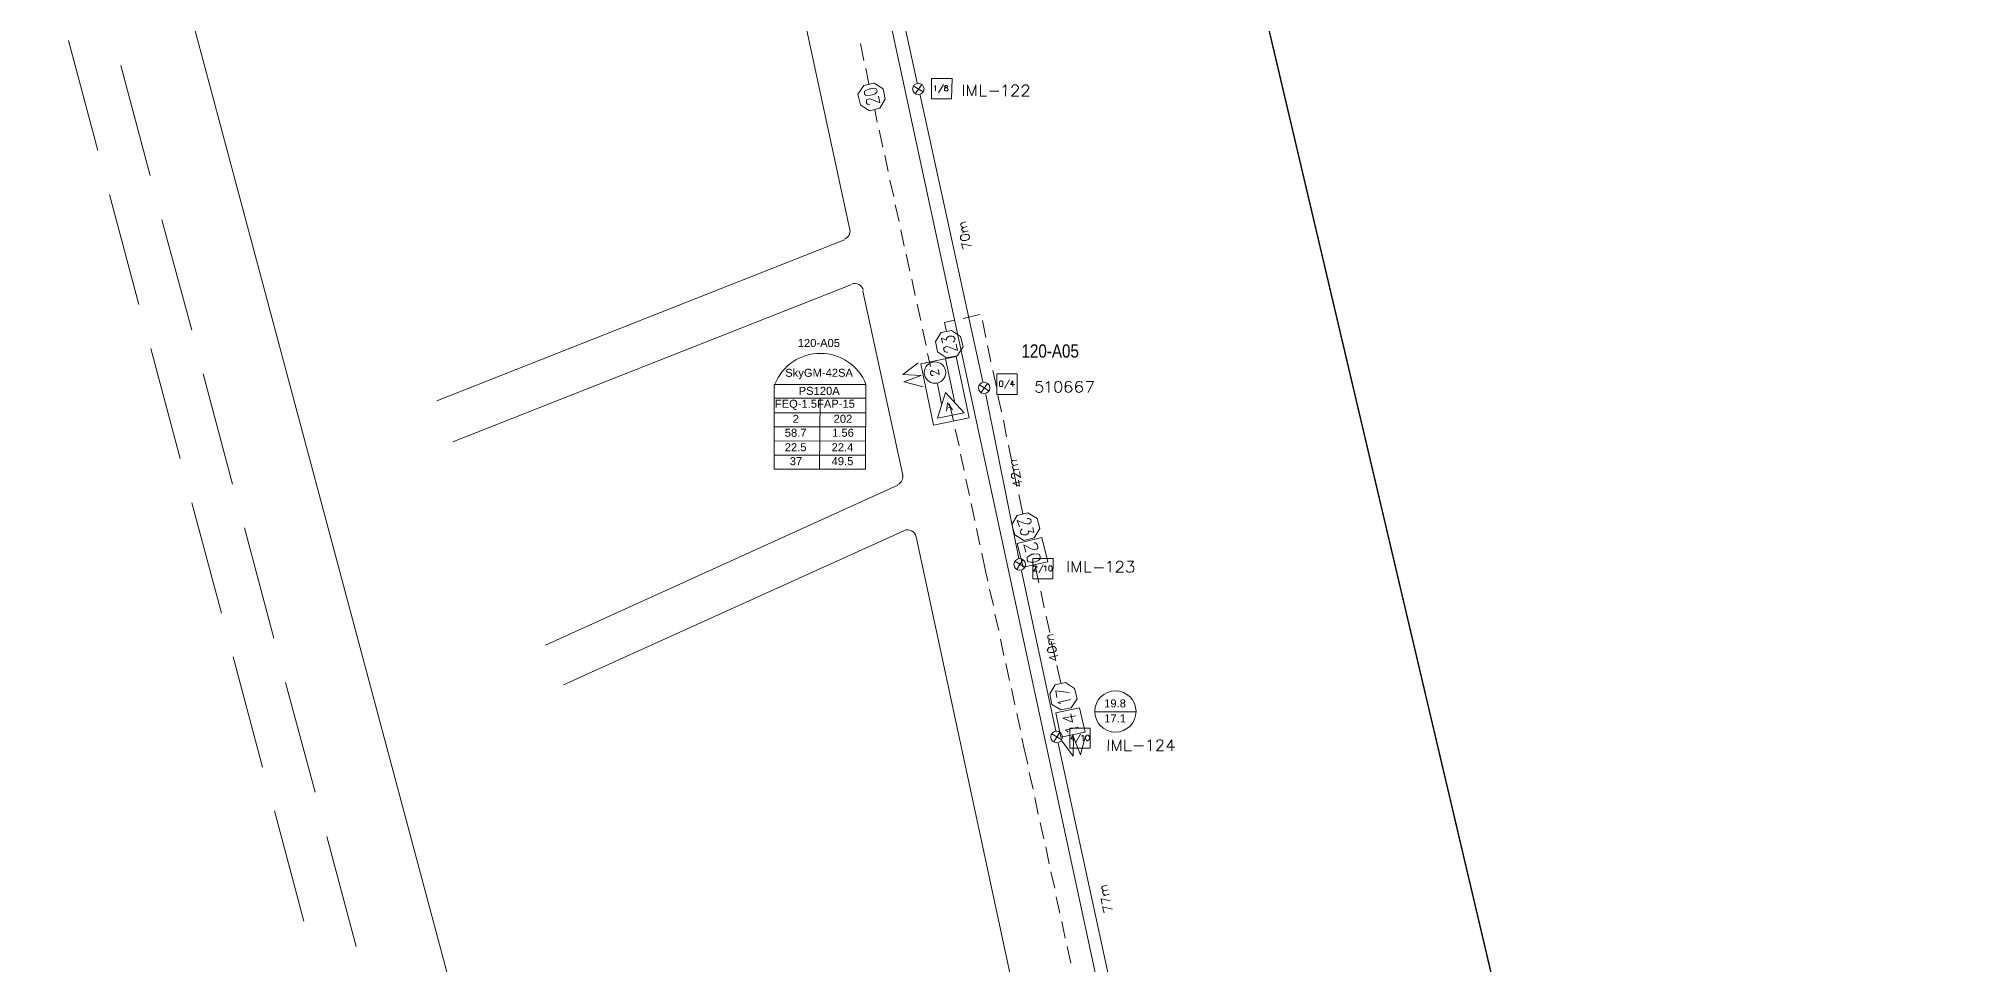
# Model space of a CAD drawing. Header units: millimetres. Extents: x 557 to 992, y 46 to 1048.
# Drawn here: x 556.6 to 985.4, y 610.3 to 815.3 of the extents above; entities that cross this region are included whole.
import ezdxf

# ---------------------------------------------------------------- set-up
doc = ezdxf.new("R2010")
doc.units = ezdxf.units.MM
for name, color, linetype in [('PDF_Level 21', 1, 'Continuous'), ('PDF_Level 22', 1, 'Continuous'), ('PDF_RICKLEE_AMPBLOCK', 7, 'Continuous'), ('PDF_SKY-Lipa$0$POLE NUMBER', 5, 'Continuous'), ('PDF_SKY-Lipa$0$RICKLEE_HOUSECOUNT', 3, 'Continuous'), ('PDF_Text', 7, 'Continuous')]:
    doc.layers.add(name, color=color, linetype=linetype)
for name, color, linetype, true_color in [('PDF_RICKLEE_COAXCABLE', 32, 'Continuous', 0xdd6e00), ('PDF_RICKLEE_ENDOFTAPOFFBLOCK', 132, 'Continuous', 0x00dddd), ('PDF_RICKLEE_NODEBOUNDARY', 92, 'Continuous', 0x00b800), ('PDF_SKY-Lipa$0$RICKLEE_POLEPED', 8, 'Continuous', 0x767676), ('PDF_SKY-Lipa$0$RICKLEE_ROAD', 251, 'Continuous', 0x636466), ('PDF_SKY-Lipa$0$RICKLEE_STRAND', 8, 'Continuous', 0x767676), ('PDF_SKY-Lipa$0$RICKLEE_STRANDDISTANCE', 8, 'Continuous', 0x767676)]:
    doc.layers.add(name, color=color, linetype=linetype, true_color=true_color)
doc.styles.add('PDF Arial Narrow', font='ARIALN.TTF')
doc.styles.add('PDF ArialMT', font='arial.ttf')

msp = doc.modelspace()

# ---------------------------------------------------------------- linework, layer by layer
at = {"layer": 'PDF_Level 21', "lineweight": 9}
for points in [[(752.57, 738.15), (748.27, 739.25), (752.13, 740.69), (748.04, 740.91), (751.47, 743.45)], [(788.56, 660.87), (787.45, 656.68), (785.91, 660.54), (785.8, 656.35), (783.26, 659.77)]]:
    msp.add_lwpolyline(points, dxfattribs=at)
msp.add_lwpolyline([(755.77, 731.19), (757.54, 736.93), (761.62, 732.41)], close=True, dxfattribs=at)
at = {"layer": 'PDF_Level 22', "lineweight": 9}
for points in [[(741.75, 805.38), (739.43, 804.93), (738.11, 802.95), (738.66, 800.63), (740.65, 799.3), (742.97, 799.86), (744.18, 801.84), (743.74, 804.16)], [(739.54, 803.06), (739.77, 802.73), (740.21, 802.62), (740.87, 802.73), (741.31, 802.84), (741.97, 803.06), (742.3, 803.39), (742.41, 803.72), (742.3, 803.83), (742.19, 804.16), (741.75, 804.27), (740.98, 804.16), (740.65, 804.16), (739.99, 803.83), (739.54, 803.61), (739.54, 803.28)], [(758.86, 750.62), (756.54, 750.18), (755.33, 748.19), (755.77, 745.88), (757.76, 744.55), (760.08, 744.99), (761.4, 746.98), (760.85, 749.3)], [(774.87, 704.15), (777.19, 704.7), (778.4, 706.8), (777.85, 709), (775.75, 710.22), (773.43, 709.67), (772.22, 707.68), (772.88, 705.36)], [(778.84, 704.81), (780.17, 699.4), (774.76, 698.19), (773.43, 703.49)], [(778.51, 700.61), (778.29, 701.06), (777.85, 701.17), (777.08, 701.06), (776.64, 701.06), (776.08, 700.73), (775.64, 700.39), (775.64, 699.95), (775.64, 699.73), (775.86, 699.4), (776.42, 699.29), (777.08, 699.29), (777.52, 699.4), (778.18, 699.73), (778.51, 700.06), (778.51, 700.39)], [(784.14, 672.69), (781.82, 672.13), (780.61, 670.15), (781.05, 667.83), (783.04, 666.61), (785.36, 667.06), (786.68, 669.04), (786.13, 671.36)], [(783.04, 660.54), (781.93, 665.95), (787.23, 667.06), (788.45, 661.65)]]:
    msp.add_lwpolyline(points, close=True, dxfattribs=at)
for points in [[(740.76, 800.63), (740.65, 800.63), (740.32, 800.74), (740.21, 800.74), (739.99, 800.96), (739.99, 801.29), (739.99, 801.62), (740.1, 801.73), (740.43, 801.84), (740.65, 801.95), (740.98, 801.84), (741.42, 801.73), (742.97, 801.07), (742.64, 802.51)], [(756.88, 747.86), (756.66, 748.97), (757.76, 748.52), (757.76, 748.86), (757.87, 749.08), (757.98, 749.19), (758.31, 749.41), (758.64, 749.41), (758.97, 749.41), (759.3, 749.3), (759.53, 748.97), (759.64, 748.75), (759.53, 748.41), (759.42, 748.3), (759.19, 748.08)], [(757.98, 745.88), (757.87, 745.76), (757.54, 745.88), (757.43, 745.88), (757.21, 746.1), (757.1, 746.54), (757.21, 746.76), (757.32, 746.87), (757.54, 746.98), (757.87, 747.09), (758.09, 746.98), (758.53, 746.87), (760.19, 746.21), (759.86, 747.64)], [(754.78, 740.69), (754.67, 740.69), (754.45, 740.69), (754.45, 740.8), (754.23, 740.91), (754.23, 741.24), (754.23, 741.46), (754.34, 741.46), (754.45, 741.68), (754.67, 741.68), (754.78, 741.57), (755.11, 741.46), (756.1, 740.91), (755.88, 742.01)], [(775.64, 709), (775.75, 709), (776.08, 709), (776.19, 708.89), (776.42, 708.78), (776.53, 708.34), (776.42, 708.12), (776.3, 708.01), (776.08, 707.79), (775.86, 707.79), (775.53, 707.79), (775.09, 707.9), (773.43, 708.56), (773.88, 707.13)], [(776.86, 707.02), (777.08, 705.91), (775.86, 706.24), (775.97, 706.02), (775.86, 705.69), (775.75, 705.58), (775.42, 705.36), (775.09, 705.36), (774.76, 705.36), (774.43, 705.47), (774.21, 705.69), (774.1, 706.02), (774.21, 706.36), (774.32, 706.47), (774.54, 706.69)], [(777.08, 703.6), (777.19, 703.6), (777.52, 703.6), (777.63, 703.49), (777.85, 703.26), (777.96, 702.71), (777.96, 702.49), (777.85, 702.27), (777.52, 702.16), (777.3, 702.05), (776.97, 702.16), (776.53, 702.27), (774.87, 703.15), (775.31, 701.5)], [(782.16, 669.37), (781.93, 670.81), (784.92, 670.48)], [(783.04, 667.94), (782.93, 668.05), (782.38, 668.27), (785.25, 668.93)], [(786.35, 665.29), (783.48, 664.74), (785.69, 663.85), (785.25, 665.73)], [(784.69, 661.65), (784.47, 661.87), (784.03, 662.09), (786.9, 662.75)]]:
    msp.add_lwpolyline(points, dxfattribs=at)
at = {"layer": 'PDF_Level 22', "color": 7, "lineweight": 9}
msp.add_lwpolyline([(754.89, 729.65), (752.02, 743.23), (759.86, 744.88), (762.73, 731.3)], close=True, dxfattribs=at)
for points in [[(759.53, 734.95), (757.54, 744.33)], [(756.66, 734.39), (755.77, 738.81)], [(757.76, 732.74), (757.98, 734.62), (759.08, 733.07)], [(757.87, 733.4), (758.64, 733.62)]]:
    msp.add_lwpolyline(points, dxfattribs=at)
msp.add_circle((755.2, 741.32), 2.37, dxfattribs=at)
at = {"layer": 'PDF_RICKLEE_AMPBLOCK', "lineweight": 9}
msp.add_lwpolyline([(739.77, 719.93), (739.88, 738.7), (719.56, 738.7), (719.56, 719.93)], close=True, dxfattribs=at)
for points in [[(719.56, 735.61), (739.88, 735.61)], [(729.72, 735.61), (729.61, 719.93)], [(719.56, 732.41), (739.77, 732.41)], [(719.56, 729.32), (739.77, 729.32)], [(719.56, 726.23), (739.77, 726.12)], [(719.56, 723.02), (739.77, 723.02)]]:
    msp.add_lwpolyline(points, dxfattribs=at)
msp.add_arc((729.8, 734.7), 10.87, 21.6691, 158.1742, dxfattribs=at)
at = {"layer": 'PDF_RICKLEE_COAXCABLE', "lineweight": 0}
for points in [[(739.43, 810.45), (738.66, 814.21)], [(740.54, 805.27), (739.88, 808.69)], [(742.41, 796.77), (741.86, 799.52)], [(743.63, 791.25), (742.86, 795)], [(744.84, 785.84), (744.07, 789.48)], [(746.06, 780.32), (745.17, 783.96)], [(747.27, 774.8), (746.39, 778.44)], [(748.38, 769.28), (747.6, 772.92)], [(749.59, 763.76), (748.82, 767.51)], [(750.8, 758.35), (750.03, 761.99)], [(752.02, 752.83), (751.25, 756.47)], [(753.23, 747.31), (752.46, 750.95)], [(757.76, 750.4), (757.32, 752.39), (759.53, 752.94)], [(761.4, 753.27), (765.05, 754.15)], [(765.71, 752.83), (766.48, 749.08)], [(766.81, 747.31), (767.58, 743.67)], [(754.23, 742.67), (753.56, 745.54)], [(768.03, 741.79), (768.8, 738.15)], [(759.3, 730.64), (758.42, 734.39)], [(769.13, 736.27), (769.9, 732.63)], [(770.34, 730.75), (771.01, 727.11)], [(760.52, 725.12), (759.64, 728.76)], [(771.45, 725.23), (772.22, 721.59)], [(761.62, 719.6), (760.85, 723.24)], [(762.84, 714.08), (762.06, 717.73)], [(772.55, 719.71), (773.32, 716.07)], [(764.05, 708.56), (763.17, 712.32)], [(773.77, 714.3), (774.65, 710)], [(765.16, 703.15), (764.38, 706.8)], [(766.92, 695.1), (766.37, 697.41), (765.6, 701.28)], [(777.41, 698.52), (778.18, 694.76)], [(768.14, 689.69), (767.25, 693.33)], [(778.62, 692.89), (779.4, 689.24)], [(769.35, 684.17), (768.47, 687.81)], [(779.84, 687.37), (780.61, 683.73)], [(770.45, 678.65), (769.68, 682.29)], [(780.94, 681.85), (781.82, 678.21)], [(771.67, 673.13), (770.9, 676.88)], [(782.16, 676.44), (783.04, 672.58)], [(772.88, 667.72), (772.11, 671.36)], [(774.1, 662.2), (773.32, 665.84)], [(775.75, 654.58), (774.98, 658), (774.43, 660.32)], [(776.97, 649.06), (776.08, 652.71)], [(778.07, 643.54), (777.3, 647.19)], [(779.29, 638.02), (778.51, 641.67)], [(780.5, 632.5), (779.73, 636.26)], [(781.71, 627.09), (780.83, 630.74)], [(782.82, 621.58), (782.05, 625.22)], [(784.03, 616.06), (783.26, 619.7)], [(785.25, 610.54), (784.47, 614.18)]]:
    msp.add_lwpolyline(points, dxfattribs=at)
at = {"layer": 'PDF_RICKLEE_ENDOFTAPOFFBLOCK', "lineweight": 0}
msp.add_lwpolyline([(790.55, 666.17), (799.71, 666.17)], dxfattribs=at)
msp.add_circle((795.16, 666.25), 4.58, dxfattribs=at)
at = {"layer": 'PDF_RICKLEE_NODEBOUNDARY', "lineweight": 0}
msp.add_lwpolyline([(985.27, 154.62, 0.316, 0.316, 0), (777.08, 1038.41, 0.332, 0.332, 0), (556.79, 946.01, 0.213, 0.213, 0), (670.99, 519.02, 0.329, 0.329, 0), (694.67, 322.2, 0.325, 0.325, 0), (641.46, 51.74, 0, 0, 0)], format="xyseb", dxfattribs=at)
at = {"layer": 'PDF_SKY-Lipa$0$POLE NUMBER', "lineweight": 13}
for points in [[(761.51, 802.62), (761.51, 805.04)], [(762.4, 802.62), (762.4, 805.04), (763.39, 802.62), (764.27, 805.04), (764.27, 802.62)], [(765.27, 805.04), (765.27, 802.51), (766.59, 802.51)], [(767.25, 803.61), (769.35, 803.61)], [(770.23, 804.49), (770.45, 804.6), (770.9, 805.04), (770.79, 802.51)], [(772.22, 804.38), (772.22, 804.49), (772.33, 804.71), (772.44, 804.93), (772.66, 805.04), (773.21, 805.04), (773.43, 804.93), (773.55, 804.71), (773.66, 804.49), (773.66, 804.27), (773.55, 804.05), (773.32, 803.72), (772.11, 802.51), (773.77, 802.51)], [(774.54, 804.38), (774.54, 804.49), (774.65, 804.71), (774.76, 804.82), (775.09, 805.04), (775.53, 805.04), (775.75, 804.82), (775.86, 804.71), (775.97, 804.49), (775.97, 804.27), (775.86, 804.05), (775.64, 803.72), (774.43, 802.51), (776.08, 802.51)], [(778.84, 739.36), (777.74, 739.36), (777.63, 738.37), (777.74, 738.48), (778.07, 738.59), (778.4, 738.59), (778.73, 738.48), (778.95, 738.26), (779.06, 737.82), (779.06, 737.6), (778.95, 737.26), (778.73, 737.04), (778.4, 736.93), (778.07, 736.93), (777.74, 737.04), (777.63, 737.15), (777.52, 737.38)], [(779.84, 738.92), (780.06, 739.03), (780.39, 739.36), (780.39, 736.93)], [(785.36, 739.03), (785.25, 739.25), (784.92, 739.36), (784.69, 739.36), (784.36, 739.25), (784.14, 738.92), (784.03, 738.37), (784.03, 737.71), (784.14, 737.26), (784.36, 737.04), (784.69, 736.93), (784.8, 736.93), (785.14, 737.04), (785.36, 737.26), (785.58, 737.6), (785.58, 737.71), (785.36, 738.04), (785.14, 738.37), (784.8, 738.48), (784.69, 738.48), (784.36, 738.37), (784.14, 738.04), (784.03, 737.71)], [(787.79, 739.03), (787.68, 739.25), (787.23, 739.36), (787.01, 739.36), (786.68, 739.25), (786.46, 738.92), (786.35, 738.37), (786.35, 737.71), (786.46, 737.26), (786.68, 737.04), (787.01, 736.93), (787.12, 736.93), (787.45, 737.04), (787.79, 737.26), (787.9, 737.6), (787.9, 737.71), (787.79, 738.04), (787.45, 738.37), (787.12, 738.48), (787.01, 738.48), (786.68, 738.37), (786.46, 738.04), (786.35, 737.71)], [(788.67, 739.36), (790.32, 739.36), (789.11, 736.93)], [(784.69, 697.08), (784.69, 699.51)], [(785.58, 697.08), (785.58, 699.51), (786.57, 697.08), (787.45, 699.51), (787.45, 697.08)], [(788.45, 699.51), (788.45, 697.08), (789.77, 697.08)], [(793.42, 699.07), (793.64, 699.18), (793.97, 699.51), (793.97, 697.08)], [(795.4, 698.96), (795.4, 699.07), (795.51, 699.29), (795.62, 699.4), (795.84, 699.51), (796.4, 699.51), (796.62, 699.4), (796.73, 699.29), (796.84, 699.07), (796.84, 698.85), (796.73, 698.52), (796.51, 698.19), (795.29, 697.08), (796.95, 697.08)], [(797.83, 699.51), (799.16, 699.51), (798.49, 698.52), (798.82, 698.52), (799.05, 698.41), (799.16, 698.3), (799.27, 697.97), (799.27, 697.74), (799.16, 697.41), (798.93, 697.19), (798.6, 697.08), (798.16, 697.08), (797.83, 697.19), (797.72, 697.3), (797.61, 697.52)], [(790.43, 698.08), (792.53, 698.08)], [(793.53, 657.56), (793.64, 659.99)], [(794.52, 657.56), (794.52, 659.99), (795.4, 657.56), (796.4, 659.99), (796.4, 657.56)], [(797.28, 659.99), (797.28, 657.56), (798.71, 657.56)], [(799.27, 658.67), (801.36, 658.67)], [(802.36, 659.55), (802.58, 659.66), (802.91, 659.99), (802.91, 657.56)], [(804.34, 659.44), (804.34, 659.55), (804.45, 659.77), (804.56, 659.88), (804.79, 659.99), (805.23, 659.99), (805.45, 659.88), (805.56, 659.77), (805.67, 659.55), (805.67, 659.33), (805.56, 659.11), (805.34, 658.78), (804.23, 657.56), (805.78, 657.56)], [(807.66, 657.56), (807.66, 659.99), (806.55, 658.34), (808.32, 658.34)]]:
    msp.add_lwpolyline(points, dxfattribs=at)
msp.add_lwpolyline([(782.38, 739.36), (782.05, 739.25), (781.82, 738.92), (781.71, 738.37), (781.71, 737.93), (781.82, 737.38), (782.05, 737.04), (782.38, 736.93), (782.6, 736.93), (782.93, 737.04), (783.15, 737.38), (783.26, 737.93), (783.26, 738.37), (783.15, 738.92), (782.93, 739.25), (782.6, 739.36)], close=True, dxfattribs=at)
at = {"layer": 'PDF_SKY-Lipa$0$RICKLEE_HOUSECOUNT', "lineweight": 0}
for points in [[(758.97, 806.48), (758.86, 801.95), (754.45, 801.95), (754.45, 806.48)], [(757.54, 804.93), (757.43, 804.82), (757.32, 804.71), (757.32, 804.6), (757.43, 804.49), (757.54, 804.49), (757.76, 804.38), (757.87, 804.27), (757.98, 804.16), (758.09, 804.05), (758.09, 803.94), (757.98, 803.83), (757.98, 803.72), (757.76, 803.72), (757.54, 803.72), (757.43, 803.72), (757.32, 803.83), (757.32, 803.94), (757.32, 804.05), (757.32, 804.16), (757.43, 804.38), (757.65, 804.38), (757.87, 804.49), (757.98, 804.49), (757.98, 804.6), (757.98, 804.71), (757.98, 804.82), (757.76, 804.93)], [(773.43, 741.02), (773.43, 736.49), (768.91, 736.49), (768.91, 741.02)], [(769.79, 739.47), (769.57, 739.36), (769.46, 739.25), (769.46, 738.92), (769.46, 738.81), (769.46, 738.48), (769.57, 738.26), (769.79, 738.26), (769.9, 738.26), (770.12, 738.26), (770.23, 738.48), (770.23, 738.81), (770.23, 738.92), (770.23, 739.25), (770.12, 739.36), (769.9, 739.47)], [(781.38, 700.17), (781.27, 695.65), (776.86, 695.65), (776.86, 700.17)], [(780.72, 698.52), (780.5, 698.52), (780.39, 698.3), (780.39, 698.08), (780.39, 697.86), (780.39, 697.52), (780.5, 697.41), (780.72, 697.3), (780.83, 697.3), (780.94, 697.41), (781.05, 697.52), (781.16, 697.86), (781.16, 698.08), (781.05, 698.3), (780.94, 698.52), (780.83, 698.52)], [(789.55, 662.53), (789.55, 658.11), (785.03, 658.11), (785.03, 662.53)], [(788.89, 660.98), (788.78, 660.98), (788.67, 660.76), (788.56, 660.43), (788.56, 660.32), (788.67, 659.99), (788.78, 659.88), (788.89, 659.77), (789, 659.77), (789.22, 659.88), (789.33, 659.99), (789.44, 660.32), (789.44, 660.43), (789.33, 660.76), (789.22, 660.98), (789.11, 660.98)]]:
    msp.add_lwpolyline(points, close=True, dxfattribs=at)
for points in [[(755.11, 804.71), (755.22, 804.71), (755.33, 804.93), (755.33, 803.72)], [(757.1, 805.15), (755.99, 803.28)], [(771.67, 739.69), (770.56, 737.82)], [(772.44, 738.26), (772.44, 739.47), (771.89, 738.7), (772.77, 738.7)], [(777.08, 698.3), (777.08, 698.41), (777.19, 698.52), (777.3, 698.52), (777.52, 698.52), (777.63, 698.52), (777.74, 698.41), (777.74, 698.3), (777.74, 698.19), (777.74, 698.08), (777.52, 697.97), (776.97, 697.3), (777.85, 697.3)], [(779.18, 698.74), (778.18, 696.97)], [(779.4, 698.3), (779.51, 698.41), (779.73, 698.52), (779.73, 697.3)], [(785.8, 659.77), (785.8, 660.98), (785.25, 660.21), (786.13, 660.21)], [(787.45, 661.21), (786.35, 659.33)], [(787.68, 660.76), (787.79, 660.87), (788.01, 660.98), (788.01, 659.77)]]:
    msp.add_lwpolyline(points, dxfattribs=at)
at = {"layer": 'PDF_SKY-Lipa$0$RICKLEE_POLEPED', "lineweight": 0}
for points in [[(752.57, 803.5), (750.36, 804.82)], [(752.24, 805.15), (750.8, 803.06)], [(767.14, 737.26), (765.05, 738.59)], [(766.81, 738.92), (765.38, 736.82)], [(775.09, 698.19), (772.88, 699.51)], [(774.65, 699.84), (773.32, 697.74)], [(783.26, 659.99), (781.05, 661.32)], [(782.82, 661.65), (781.49, 659.55)]]:
    msp.add_lwpolyline(points, dxfattribs=at)
for centre, radius in [((751.5, 804.14), 1.26), ((766.07, 737.91), 1.26), ((773.97, 698.81), 1.29), ((782.14, 660.61), 1.29)]:
    msp.add_circle(centre, radius, dxfattribs=at)
at = {"layer": 'PDF_SKY-Lipa$0$RICKLEE_ROAD', "lineweight": 0}
for points in [[(678.17, 1042.38), (676.95, 1048.24), (736.34, 772.92)], [(894.64, 62.78), (802.8, 552.25), (738.88, 848.65), (735.9, 862.23), (733.25, 874.59)], [(569.76, 790.47), (563.25, 814.87)], [(581.35, 784.95), (574.84, 809.35)], [(578.82, 756.36), (572.3, 780.76)], [(590.52, 750.73), (583.89, 775.13)], [(644.83, 735.06), (735.13, 770.71)], [(648.36, 726), (736.56, 760.78)], [(748.04, 718.61), (739.21, 759.34)], [(587.98, 722.25), (581.47, 746.65)], [(599.57, 716.62), (593.06, 741.02)], [(668.89, 680.97), (746.94, 716.4)], [(597.14, 688.03), (590.52, 712.43)], [(608.73, 682.51), (602.22, 706.91)], [(672.87, 672.13), (748.27, 706.24)], [(848.5, 207.83), (783.81, 552.36), (751.03, 704.92)], [(606.19, 653.92), (599.68, 678.32)], [(617.89, 648.4), (611.27, 672.69)], [(615.36, 619.81), (608.84, 644.21)], [(626.95, 614.18), (620.43, 638.58)]]:
    msp.add_lwpolyline(points, dxfattribs=at)
for centre, start, end in [((734.44, 772.67), 291.5222, 12.1674), ((737.42, 759.1), 12.1673, 111.5222), ((746.14, 718.25), 294.3897, 12.1674), ((749.12, 704.56), 12.1674, 114.3897)]:
    msp.add_arc(centre, 1.93, start, end, dxfattribs=at)
at = {"layer": 'PDF_SKY-Lipa$0$RICKLEE_STRAND', "lineweight": 0}
for points in [[(751.25, 805.49), (745.06, 833.97)], [(765.82, 739.25), (751.91, 802.73)], [(773.77, 700.17), (766.48, 736.49)], [(781.93, 661.98), (774.32, 697.41)], [(797.72, 589.01), (782.49, 659.22)]]:
    msp.add_lwpolyline(points, dxfattribs=at)
at = {"layer": 'PDF_SKY-Lipa$0$RICKLEE_STRANDDISTANCE', "lineweight": 0}
for points in [[(761.4, 773.47), (761.07, 773.69), (760.96, 773.8), (760.85, 774.14), (760.96, 774.25), (761.18, 774.47), (762.06, 774.69)], [(761.62, 772.48), (761.29, 772.7), (761.18, 772.81), (761.07, 773.14), (761.18, 773.25), (761.4, 773.47), (762.29, 773.69)], [(762.51, 772.7), (761.29, 772.37)], [(761.4, 768.62), (761.07, 769.83), (763.28, 769.39)], [(772.66, 720.71), (772.33, 720.93), (772.22, 721.15), (772.11, 721.37), (772.22, 721.59), (772.44, 721.81), (773.32, 721.92)], [(772.88, 719.71), (772.55, 719.93), (772.44, 720.15), (772.33, 720.37), (772.44, 720.6), (772.66, 720.71), (773.55, 720.93)], [(772.66, 717.95), (772.55, 717.84), (772.33, 717.95), (772.22, 718.06), (772.11, 718.17), (772.11, 718.5), (772.11, 718.72), (772.22, 718.83), (772.33, 718.94), (772.55, 719.05), (772.77, 718.94), (773.1, 718.83), (774.1, 718.06), (773.88, 719.38)], [(774.32, 717.17), (772.44, 716.84), (773.88, 716.18), (773.66, 717.5)], [(773.77, 719.93), (772.55, 719.71)], [(780.61, 682.18), (780.28, 682.4), (780.17, 682.51), (780.17, 682.84), (780.17, 682.95), (780.5, 683.17), (781.38, 683.28)], [(780.83, 681.19), (780.5, 681.3), (780.39, 681.52), (780.39, 681.74), (780.39, 681.96), (780.61, 682.18), (781.6, 682.29)], [(781.82, 681.3), (780.5, 681.08)], [(782.38, 678.65), (780.5, 678.21), (781.93, 677.54), (781.6, 678.87)], [(792.64, 626.54), (792.31, 626.76), (792.2, 626.98), (792.09, 627.21), (792.2, 627.43), (792.42, 627.54), (793.31, 627.76)], [(792.86, 625.55), (792.53, 625.77), (792.42, 625.88), (792.31, 626.21), (792.42, 626.43), (792.64, 626.54), (793.53, 626.76)], [(792.2, 623.56), (791.98, 624.78), (794.08, 624.33)], [(792.64, 621.69), (792.31, 623.01), (794.52, 622.46)], [(793.75, 625.77), (792.53, 625.44)]]:
    msp.add_lwpolyline(points, dxfattribs=at)
for points in [[(760.85, 770.93), (761.07, 770.71), (761.29, 770.6), (761.84, 770.6), (762.06, 770.6), (762.51, 770.82), (762.73, 771.04), (762.84, 771.38), (762.73, 771.6), (762.62, 771.82), (762.29, 771.93), (761.84, 771.93), (761.51, 771.82), (761.07, 771.71), (760.85, 771.38), (760.85, 771.15)], [(780.17, 679.64), (780.28, 679.42), (780.61, 679.31), (781.05, 679.31), (781.38, 679.31), (781.82, 679.53), (782.05, 679.75), (782.05, 680.08), (782.05, 680.19), (781.82, 680.52), (781.6, 680.63), (781.05, 680.63), (780.83, 680.52), (780.39, 680.41), (780.17, 680.08), (780.06, 679.86)]]:
    msp.add_lwpolyline(points, close=True, dxfattribs=at)

# ---------------------------------------------------------------- texts
at = {"layer": 'PDF_Text', "attachment_point": 4, "style": 'PDF ArialMT'}
for s, insert, char_height in [('120-A05', (724.78, 747.85), 1.773), ('SkyGM-42SA', (722.02, 741), 1.773), ('PS120A', (725, 737.25), 1.773), ('FEQ-1.5FAP-15', (719.7, 734.16), 1.773), ('2', (723.68, 731.07), 1.77), ('202', (732.73, 731.07), 1.773), ('58.7', (721.91, 727.97), 1.773), ('22.5', (721.91, 724.77), 1.773), ('22.4', (732.29, 724.77), 1.773), ('1.56', (732.4, 727.97), 1.773), ('37', (723.01, 721.68), 1.773), ('49.5', (732.29, 721.68), 1.773)]:
    msp.add_mtext(s, dxfattribs=dict(at, insert=insert, char_height=char_height))
at = {"layer": 'PDF_Text', "color": 92, "true_color": 0x00b800, "insert": (774.35, 746.07), "char_height": 2.938, "attachment_point": 4, "style": 'PDF Arial Narrow'}
msp.add_mtext('120-A05', dxfattribs=at)
at = {"layer": 'PDF_Text', "color": 132, "true_color": 0x00dddd, "char_height": 1.773, "attachment_point": 4, "style": 'PDF ArialMT'}
for s, insert in [('19.8', (792.67, 668.03)), ('17.1', (792.67, 664.72))]:
    msp.add_mtext(s, dxfattribs=dict(at, insert=insert))

doc.saveas('drawing.dxf')
